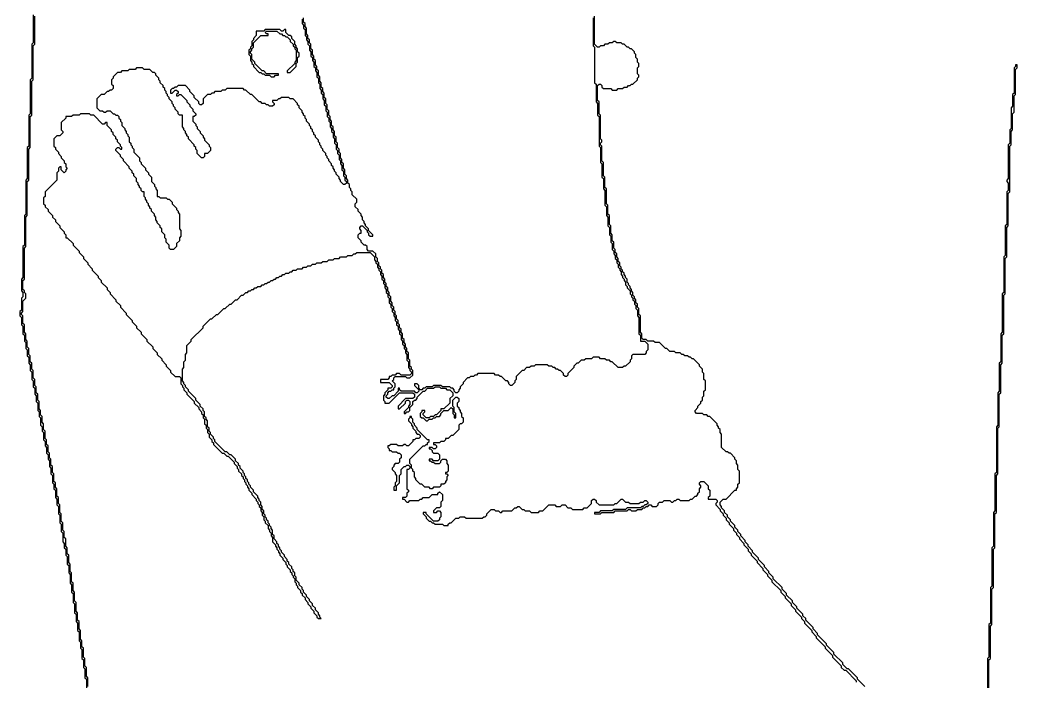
# Model space of a CAD drawing. Header units: metres. Extents: x 0 to 100, y 0 to 128.
# Drawn here: x 57.73 to 74.6, y 31.22 to 42.41 of the extents above; entities that cross this region are included whole.
import ezdxf

# ---------------------------------------------------------------- set-up
doc = ezdxf.new("R2010")
doc.units = ezdxf.units.M

msp = doc.modelspace()

# ---------------------------------------------------------------- linework, layer by layer
for points in [[(57.95, 42.5), (57.95, 42.025), (57.925, 42), (57.925, 41.425), (57.9, 41.4), (57.9, 40.825), (57.875, 40.8), (57.875, 40.275), (57.85, 40.25), (57.85, 39.725), (57.825, 39.7), (57.825, 39.125), (57.8, 39.1), (57.8, 38.6), (57.775, 38.575), (57.775, 38.05), (57.75, 38.025), (57.75, 37.825), (57.775, 37.8), (57.775, 37.725), (57.75, 37.7), (57.75, 37.5), (57.725, 37.475), (57.725, 37.4), (57.75, 37.375), (57.75, 37.25), (57.775, 37.225), (57.775, 37.1), (57.8, 37.075), (57.8, 36.975), (57.825, 36.95), (57.825, 36.85), (57.85, 36.825), (57.85, 36.725), (57.875, 36.7), (57.875, 36.6), (57.9, 36.575), (57.9, 36.475), (57.925, 36.45), (57.925, 36.325), (57.95, 36.3), (57.95, 36.2), (57.975, 36.175), (57.975, 36.075), (58, 36.05), (58, 35.95), (58.025, 35.925), (58.025, 35.8), (58.05, 35.775), (58.05, 35.7), (58.075, 35.675), (58.075, 35.55), (58.1, 35.525), (58.1, 35.45), (58.125, 35.425), (58.125, 35.3), (58.15, 35.275), (58.15, 35.2), (58.175, 35.175), (58.175, 35.075), (58.2, 35.05), (58.2, 34.975), (58.225, 34.95), (58.225, 34.85), (58.25, 34.825), (58.25, 34.725), (58.275, 34.7), (58.275, 34.575), (58.3, 34.55), (58.3, 34.475), (58.325, 34.45), (58.325, 34.325), (58.35, 34.3), (58.35, 34.2), (58.375, 34.175), (58.375, 34.05), (58.4, 34.025), (58.4, 33.9), (58.425, 33.875), (58.425, 33.75), (58.45, 33.725), (58.45, 33.575), (58.475, 33.55), (58.475, 33.475), (58.5, 33.45), (58.5, 33.35), (58.525, 33.325), (58.525, 33.2), (58.55, 33.175), (58.55, 33.05), (58.575, 33.025), (58.575, 32.875), (58.6, 32.85), (58.6, 32.725), (58.625, 32.7), (58.625, 32.55), (58.65, 32.525), (58.65, 32.375), (58.675, 32.35), (58.675, 32.225), (58.7, 32.2), (58.7, 32.075), (58.725, 32.05), (58.725, 31.9), (58.75, 31.875), (58.75, 31.775), (58.775, 31.75), (58.775, 31.6), (58.8, 31.575), (58.8, 31.45), (58.825, 31.425), (58.825, 31.275), (58.85, 31.25), (58.85, 31.1)], [(58.875, 31.125), (58.875, 31.275), (58.85, 31.3), (58.85, 31.45), (58.825, 31.475), (58.825, 31.6), (58.8, 31.625), (58.8, 31.775), (58.775, 31.8), (58.775, 31.9), (58.75, 31.925), (58.75, 32.075), (58.725, 32.1), (58.725, 32.225), (58.7, 32.25), (58.7, 32.375), (58.675, 32.4), (58.675, 32.55), (58.65, 32.575), (58.65, 32.725), (58.625, 32.75), (58.625, 32.875), (58.6, 32.9), (58.6, 33.05), (58.575, 33.075), (58.575, 33.2), (58.55, 33.225), (58.55, 33.35), (58.525, 33.375), (58.525, 33.475), (58.5, 33.5), (58.5, 33.625), (58.475, 33.65), (58.475, 33.75), (58.45, 33.775), (58.45, 33.9), (58.425, 33.925), (58.425, 34.05), (58.4, 34.075), (58.4, 34.2), (58.375, 34.225), (58.375, 34.325), (58.35, 34.35), (58.35, 34.475), (58.325, 34.5), (58.325, 34.575), (58.3, 34.6), (58.3, 34.725), (58.275, 34.75), (58.275, 34.85), (58.25, 34.875), (58.25, 34.975), (58.225, 35), (58.225, 35.075), (58.2, 35.1), (58.2, 35.2), (58.175, 35.225), (58.175, 35.3), (58.15, 35.325), (58.15, 35.45), (58.125, 35.475), (58.125, 35.575), (58.1, 35.6), (58.1, 35.7), (58.075, 35.725), (58.075, 35.8), (58.05, 35.825), (58.05, 35.95), (58.025, 35.975), (58.025, 36.075), (58, 36.1), (58, 36.2), (57.975, 36.225), (57.975, 36.325), (57.95, 36.35), (57.95, 36.475), (57.925, 36.5), (57.925, 36.6), (57.9, 36.625), (57.9, 36.725), (57.875, 36.75), (57.875, 36.85), (57.85, 36.875), (57.85, 36.975), (57.825, 37), (57.825, 37.1), (57.8, 37.125), (57.8, 37.25), (57.775, 37.275), (57.775, 37.4), (57.75, 37.425), (57.75, 37.45), (57.775, 37.475), (57.775, 37.65), (57.825, 37.7), (57.825, 37.775), (57.8, 37.8), (57.8, 37.825), (57.775, 37.85), (57.775, 38), (57.8, 38.025), (57.8, 38.55), (57.825, 38.575), (57.825, 39.075), (57.85, 39.1), (57.85, 39.675), (57.875, 39.7), (57.875, 40.225), (57.9, 40.25), (57.9, 40.775), (57.925, 40.8), (57.925, 41.375), (57.95, 41.4), (57.95, 41.975), (57.975, 42), (57.975, 42.475)], [(62.5, 42.425), (62.5, 42.35), (62.525, 42.325), (62.525, 42.275), (62.55, 42.25), (62.55, 42.15), (62.575, 42.125), (62.575, 42.075), (62.6, 42.05), (62.6, 42), (62.625, 41.975), (62.625, 41.9), (62.65, 41.875), (62.65, 41.8), (62.675, 41.775), (62.675, 41.725), (62.7, 41.7), (62.7, 41.625), (62.725, 41.6), (62.725, 41.55), (62.75, 41.525), (62.75, 41.45), (62.775, 41.425), (62.775, 41.35), (62.8, 41.325), (62.8, 41.25), (62.825, 41.225), (62.825, 41.175), (62.85, 41.15), (62.85, 41.075), (62.875, 41.05), (62.875, 40.975), (62.9, 40.95), (62.9, 40.875), (62.925, 40.85), (62.925, 40.775), (62.95, 40.75), (62.95, 40.7), (62.975, 40.675), (62.975, 40.6), (63, 40.575), (63, 40.525), (63.025, 40.5), (63.025, 40.425), (63.05, 40.4), (63.05, 40.325), (63.075, 40.3), (63.075, 40.225), (63.1, 40.2), (63.1, 40.15), (63.125, 40.125), (63.125, 40.05), (63.15, 40.025), (63.15, 39.975), (63.175, 39.95), (63.175, 39.875), (63.2, 39.85), (63.2, 39.775), (63.225, 39.75), (63.225, 39.7), (63.25, 39.675), (63.25, 39.65), (63.225, 39.625), (63.2, 39.625), (63.15, 39.675), (63.15, 39.7), (63.125, 39.725), (63.125, 39.75), (63.075, 39.8), (63.075, 39.825), (63.05, 39.85), (63.05, 39.875), (63.025, 39.9), (63.025, 39.925), (63, 39.95), (63, 39.975), (62.95, 40.025), (62.95, 40.05), (62.925, 40.075), (62.925, 40.1), (62.9, 40.125), (62.9, 40.15), (62.85, 40.2), (62.85, 40.225), (62.825, 40.25), (62.825, 40.275), (62.8, 40.3), (62.8, 40.325), (62.775, 40.35), (62.775, 40.375), (62.725, 40.425), (62.725, 40.45), (62.7, 40.475), (62.7, 40.5), (62.675, 40.525), (62.675, 40.55), (62.65, 40.575), (62.65, 40.6), (62.625, 40.625), (62.625, 40.65), (62.575, 40.7), (62.575, 40.725), (62.55, 40.75), (62.55, 40.775), (62.525, 40.8), (62.525, 40.825), (62.5, 40.85), (62.5, 40.875), (62.45, 40.925), (62.45, 40.95), (62.425, 40.975), (62.425, 41), (62.35, 41.075), (62.3, 41.075), (62.275, 41.1), (62.15, 41.1), (62.125, 41.075), (62.1, 41.075), (62.075, 41.05), (62, 41.05), (62, 41.025), (62.025, 41), (62.025, 40.975), (62, 40.95), (61.95, 40.95), (61.925, 40.975), (61.9, 40.975), (61.875, 41), (61.825, 41), (61.8, 41.025), (61.775, 41.025), (61.65, 41.15), (61.625, 41.15), (61.55, 41.225), (61.525, 41.225), (61.5, 41.25), (61.225, 41.25), (61.2, 41.225), (61.15, 41.225), (61.125, 41.2), (61.025, 41.2), (61, 41.175), (60.975, 41.175), (60.95, 41.15), (60.9, 41.15), (60.825, 41.075), (60.825, 41), (60.8, 40.975), (60.775, 40.975), (60.75, 41), (60.75, 41.025), (60.675, 41.1), (60.675, 41.125), (60.6, 41.2), (60.6, 41.225), (60.525, 41.3), (60.4, 41.3), (60.375, 41.275), (60.35, 41.275), (60.325, 41.25), (60.3, 41.25), (60.275, 41.225), (60.275, 41.175), (60.3, 41.175), (60.35, 41.225), (60.375, 41.225), (60.4, 41.2), (60.4, 41.175), (60.375, 41.15), (60.375, 41.125), (60.4, 41.125), (60.425, 41.15), (60.45, 41.15), (60.55, 41.05), (60.55, 41.025), (60.6, 40.975), (60.6, 40.95), (60.65, 40.9), (60.65, 40.875), (60.7, 40.825), (60.7, 40.8), (60.675, 40.775), (60.65, 40.775), (60.65, 40.7), (60.7, 40.65), (60.7, 40.625), (60.725, 40.6), (60.725, 40.575), (60.775, 40.525), (60.775, 40.5), (60.825, 40.45), (60.825, 40.425), (60.85, 40.4), (60.85, 40.375), (60.925, 40.3), (60.925, 40.275), (60.95, 40.25), (60.95, 40.2), (60.9, 40.15), (60.85, 40.15), (60.85, 40.1), (60.825, 40.075), (60.8, 40.075), (60.725, 40.15), (60.725, 40.2), (60.7, 40.225), (60.7, 40.25), (60.675, 40.275), (60.675, 40.3), (60.575, 40.4), (60.575, 40.425), (60.55, 40.45), (60.55, 40.475), (60.525, 40.5), (60.525, 40.525), (60.5, 40.55), (60.5, 40.575), (60.475, 40.6), (60.475, 40.8), (60.425, 40.8), (60.4, 40.825), (60.4, 40.85), (60.35, 40.9), (60.35, 40.925), (60.325, 40.95), (60.325, 40.975), (60.3, 41), (60.3, 41.025), (60.25, 41.075), (60.25, 41.1), (60.225, 41.125), (60.225, 41.15), (60.2, 41.175), (60.2, 41.2), (60.175, 41.225), (60.175, 41.25), (60.15, 41.275), (60.15, 41.3), (60.1, 41.35), (60.1, 41.375), (60.075, 41.4), (60.075, 41.425), (60.025, 41.475), (60.025, 41.5), (60, 41.525), (59.975, 41.525), (59.925, 41.575), (59.825, 41.575), (59.8, 41.6), (59.7, 41.6), (59.675, 41.575), (59.575, 41.575), (59.55, 41.55), (59.45, 41.55), (59.425, 41.525), (59.375, 41.525), (59.3, 41.45), (59.3, 41.425), (59.275, 41.4), (59.275, 41.325), (59.3, 41.3), (59.3, 41.25), (59.275, 41.225), (59.25, 41.225), (59.225, 41.2), (59.2, 41.2), (59.15, 41.15), (59.1, 41.15), (59.025, 41.075), (59.025, 40.925), (59.075, 40.875), (59.125, 40.875), (59.15, 40.85), (59.175, 40.85), (59.2, 40.875), (59.25, 40.875), (59.3, 40.825), (59.325, 40.825), (59.35, 40.8), (59.375, 40.8), (59.4, 40.775), (59.4, 40.75), (59.425, 40.725), (59.425, 40.7), (59.45, 40.675), (59.45, 40.625), (59.5, 40.575), (59.5, 40.55), (59.525, 40.525), (59.525, 40.5), (59.55, 40.475), (59.55, 40.45), (59.575, 40.425), (59.575, 40.35), (59.6, 40.325), (59.6, 40.3), (59.625, 40.275), (59.625, 40.25), (59.65, 40.225), (59.65, 40.175), (59.75, 40.075), (59.75, 40.025), (59.775, 40), (59.775, 39.975), (59.85, 39.9), (59.85, 39.875), (59.9, 39.825), (59.9, 39.8), (59.95, 39.75), (59.95, 39.675), (60, 39.625), (60, 39.6), (60.025, 39.575), (60.025, 39.55), (60.05, 39.525), (60.05, 39.425), (60.075, 39.425), (60.1, 39.4), (60.2, 39.4), (60.225, 39.375), (60.25, 39.375), (60.3, 39.325), (60.3, 39.3), (60.375, 39.225), (60.375, 39.2), (60.4, 39.175), (60.4, 39.15), (60.425, 39.125), (60.425, 38.875), (60.45, 38.85), (60.45, 38.75), (60.425, 38.725), (60.425, 38.675), (60.375, 38.625), (60.375, 38.575), (60.325, 38.525), (60.275, 38.525), (60.25, 38.55), (60.25, 38.6), (60.2, 38.65), (60.2, 38.7), (60.175, 38.725), (60.175, 38.775), (60.125, 38.825), (60.125, 38.875), (60.1, 38.9), (60.1, 38.925), (60.05, 38.975), (60.05, 39), (60.025, 39.025), (60.025, 39.075), (60, 39.1), (60, 39.125), (59.95, 39.175), (59.95, 39.2), (59.925, 39.225), (59.925, 39.25), (59.9, 39.275), (59.9, 39.3), (59.875, 39.325), (59.875, 39.35), (59.85, 39.375), (59.85, 39.4), (59.825, 39.425), (59.825, 39.5), (59.8, 39.5), (59.775, 39.525), (59.775, 39.55), (59.75, 39.575), (59.75, 39.6), (59.725, 39.625), (59.725, 39.65), (59.7, 39.675), (59.7, 39.725), (59.65, 39.775), (59.65, 39.8), (59.625, 39.825), (59.625, 39.85), (59.575, 39.9), (59.575, 39.925), (59.475, 40.025), (59.475, 40.05), (59.425, 40.1), (59.425, 40.125), (59.35, 40.2), (59.35, 40.225), (59.375, 40.25), (59.4, 40.25), (59.425, 40.225), (59.45, 40.225), (59.45, 40.25), (59.425, 40.275), (59.425, 40.3), (59.375, 40.35), (59.375, 40.375), (59.35, 40.4), (59.35, 40.425), (59.3, 40.475), (59.3, 40.5), (59.275, 40.525), (59.275, 40.55), (59.2, 40.625), (59.2, 40.675), (59.175, 40.675), (59.15, 40.65), (59.125, 40.65), (58.975, 40.8), (58.925, 40.8), (58.9, 40.825), (58.75, 40.825), (58.725, 40.8), (58.625, 40.8), (58.6, 40.775), (58.5, 40.775), (58.5, 40.75), (58.425, 40.675), (58.425, 40.55), (58.45, 40.525), (58.45, 40.5), (58.4, 40.45), (58.35, 40.45), (58.3, 40.4), (58.3, 40.275), (58.325, 40.25), (58.325, 40.225), (58.375, 40.175), (58.375, 40.15), (58.425, 40.1), (58.425, 40.075), (58.475, 40.025), (58.475, 40), (58.5, 39.975), (58.5, 39.925), (58.525, 39.9), (58.5, 39.875), (58.5, 39.85), (58.475, 39.825), (58.425, 39.875), (58.425, 39.925), (58.4, 39.925), (58.375, 39.9), (58.375, 39.85), (58.35, 39.825), (58.35, 39.7), (58.15, 39.5), (58.15, 39.425), (58.125, 39.4), (58.125, 39.3), (58.15, 39.275), (58.15, 39.25), (58.2, 39.2), (58.2, 39.175), (58.275, 39.1), (58.275, 39.075), (58.325, 39.025), (58.325, 39), (58.4, 38.925), (58.4, 38.9), (58.475, 38.825), (58.475, 38.8), (58.5, 38.775), (58.5, 38.725), (58.525, 38.725), (58.625, 38.625), (58.625, 38.6), (58.725, 38.5), (58.725, 38.475), (58.8, 38.4), (58.8, 38.375), (58.875, 38.3), (58.875, 38.275), (58.95, 38.2), (58.95, 38.175), (59.05, 38.075), (59.05, 38.05), (59.1, 38), (59.1, 37.975), (59.2, 37.875), (59.2, 37.85), (59.25, 37.8), (59.25, 37.775), (59.35, 37.675), (59.35, 37.65), (59.425, 37.575), (59.425, 37.55), (59.525, 37.45), (59.525, 37.425), (59.625, 37.325), (59.625, 37.3), (59.7, 37.225), (59.7, 37.2), (59.775, 37.125), (59.775, 37.1), (59.875, 37), (59.875, 36.975), (59.975, 36.875), (59.975, 36.85), (60.05, 36.775), (60.05, 36.75), (60.125, 36.675), (60.125, 36.65), (60.2, 36.575), (60.2, 36.55), (60.275, 36.475), (60.275, 36.45), (60.35, 36.375), (60.425, 36.375), (60.45, 36.35), (60.45, 36.25), (60.475, 36.225), (60.475, 36.2), (60.5, 36.175), (60.5, 36.15), (60.55, 36.1), (60.55, 36.075), (60.675, 35.95), (60.675, 35.925), (60.75, 35.85), (60.75, 35.825), (60.8, 35.775), (60.8, 35.75), (60.825, 35.725), (60.825, 35.675), (60.85, 35.65), (60.85, 35.575), (60.875, 35.55), (60.875, 35.5), (60.9, 35.475), (60.9, 35.425), (60.925, 35.4), (60.925, 35.35), (60.975, 35.3), (60.975, 35.275), (61, 35.25), (61, 35.225), (61.15, 35.075), (61.175, 35.075), (61.225, 35.025), (61.25, 35.025), (61.35, 34.925), (61.35, 34.9), (61.4, 34.85), (61.4, 34.825), (61.425, 34.8), (61.425, 34.775), (61.475, 34.725), (61.475, 34.7), (61.5, 34.675), (61.5, 34.65), (61.525, 34.625), (61.525, 34.6), (61.55, 34.575), (61.55, 34.55), (61.575, 34.525), (61.575, 34.5), (61.6, 34.475), (61.6, 34.45), (61.65, 34.4), (61.65, 34.375), (61.725, 34.3), (61.725, 34.275), (61.75, 34.25), (61.75, 34.225), (61.775, 34.2), (61.775, 34.175), (61.8, 34.15), (61.8, 34.1), (61.825, 34.075), (61.825, 34.025), (61.85, 34), (61.85, 33.95), (61.875, 33.925), (61.875, 33.9), (61.925, 33.85), (61.925, 33.8), (61.95, 33.775), (61.95, 33.75), (61.975, 33.725), (61.975, 33.675), (62, 33.65), (62, 33.575), (62.05, 33.525), (62.05, 33.5), (62.075, 33.475), (62.075, 33.45), (62.1, 33.425), (62.1, 33.4), (62.125, 33.375), (62.125, 33.35), (62.175, 33.3), (62.175, 33.275), (62.225, 33.225), (62.225, 33.2), (62.25, 33.175), (62.25, 33.15), (62.3, 33.1), (62.3, 33.075), (62.325, 33.05), (62.325, 33.025), (62.35, 33), (62.35, 32.975), (62.375, 32.95), (62.375, 32.9), (62.4, 32.875), (62.4, 32.85), (62.425, 32.825), (62.425, 32.8), (62.475, 32.75), (62.475, 32.725), (62.5, 32.7), (62.5, 32.675), (62.55, 32.625), (62.55, 32.6), (62.6, 32.55), (62.6, 32.525), (62.65, 32.475), (62.65, 32.45), (62.7, 32.4), (62.7, 32.375), (62.75, 32.325), (62.75, 32.3), (62.775, 32.275), (62.825, 32.275), (62.8, 32.3), (62.8, 32.325), (62.775, 32.35), (62.775, 32.375), (62.725, 32.425), (62.725, 32.45), (62.675, 32.5), (62.675, 32.525), (62.625, 32.575), (62.625, 32.6), (62.575, 32.65), (62.575, 32.675), (62.525, 32.725), (62.525, 32.75), (62.5, 32.775), (62.5, 32.8), (62.45, 32.85), (62.45, 32.875), (62.4, 32.925), (62.4, 32.975), (62.375, 33), (62.375, 33.05), (62.35, 33.075), (62.35, 33.1), (62.325, 33.125), (62.325, 33.15), (62.275, 33.2), (62.275, 33.225), (62.25, 33.25), (62.25, 33.275), (62.2, 33.325), (62.2, 33.35), (62.15, 33.4), (62.15, 33.425), (62.125, 33.45), (62.125, 33.475), (62.1, 33.5), (62.1, 33.525), (62.075, 33.55), (62.075, 33.575), (62.025, 33.625), (62.025, 33.675), (62, 33.7), (62, 33.775), (61.975, 33.8), (61.975, 33.825), (61.95, 33.85), (61.95, 33.875), (61.925, 33.9), (61.925, 33.925), (61.9, 33.95), (61.9, 33.975), (61.875, 34), (61.875, 34.025), (61.85, 34.05), (61.85, 34.1), (61.825, 34.125), (61.825, 34.175), (61.8, 34.2), (61.8, 34.25), (61.775, 34.275), (61.775, 34.3), (61.75, 34.325), (61.75, 34.35), (61.675, 34.425), (61.675, 34.45), (61.625, 34.5), (61.625, 34.525), (61.6, 34.55), (61.6, 34.575), (61.575, 34.6), (61.575, 34.625), (61.55, 34.65), (61.55, 34.675), (61.525, 34.7), (61.525, 34.725), (61.5, 34.75), (61.5, 34.775), (61.45, 34.825), (61.45, 34.85), (61.425, 34.875), (61.425, 34.9), (61.375, 34.95), (61.375, 34.975), (61.3, 35.05), (61.275, 35.05), (61.225, 35.1), (61.2, 35.1), (61.025, 35.275), (61.025, 35.3), (61, 35.325), (61, 35.35), (60.95, 35.4), (60.95, 35.425), (60.925, 35.45), (60.925, 35.5), (60.9, 35.525), (60.9, 35.625), (60.875, 35.65), (60.875, 35.675), (60.85, 35.7), (60.85, 35.775), (60.825, 35.8), (60.825, 35.825), (60.775, 35.875), (60.775, 35.9), (60.7, 35.975), (60.7, 36), (60.575, 36.125), (60.575, 36.15), (60.525, 36.2), (60.525, 36.225), (60.5, 36.25), (60.5, 36.275), (60.475, 36.3), (60.475, 36.5), (60.5, 36.525), (60.5, 36.625), (60.525, 36.65), (60.525, 36.75), (60.55, 36.775), (60.55, 36.9), (60.625, 36.975), (60.625, 37), (60.825, 37.2), (60.825, 37.225), (60.95, 37.35), (60.975, 37.35), (61.05, 37.425), (61.075, 37.425), (61.175, 37.525), (61.2, 37.525), (61.275, 37.6), (61.3, 37.6), (61.375, 37.675), (61.4, 37.675), (61.475, 37.75), (61.5, 37.75), (61.55, 37.8), (61.575, 37.8), (61.6, 37.825), (61.625, 37.825), (61.65, 37.85), (61.675, 37.85), (61.7, 37.875), (61.725, 37.875), (61.75, 37.9), (61.8, 37.9), (61.825, 37.925), (61.85, 37.925), (61.875, 37.95), (61.9, 37.95), (61.925, 37.975), (61.95, 37.975), (61.975, 38), (62, 38), (62.025, 38.025), (62.05, 38.025), (62.075, 38.05), (62.1, 38.05), (62.125, 38.075), (62.15, 38.075), (62.175, 38.1), (62.2, 38.1), (62.225, 38.125), (62.275, 38.125), (62.3, 38.15), (62.325, 38.15), (62.35, 38.175), (62.4, 38.175), (62.425, 38.2), (62.5, 38.2), (62.525, 38.225), (62.575, 38.225), (62.6, 38.25), (62.65, 38.25), (62.675, 38.275), (62.725, 38.275), (62.75, 38.3), (62.825, 38.3), (62.85, 38.325), (62.925, 38.325), (62.95, 38.35), (63.025, 38.35), (63.05, 38.375), (63.125, 38.375), (63.15, 38.4), (63.25, 38.4), (63.275, 38.425), (63.35, 38.425), (63.375, 38.45), (63.4, 38.45), (63.425, 38.475), (63.65, 38.475), (63.725, 38.4), (63.725, 38.35), (63.75, 38.325), (63.75, 38.3), (63.775, 38.275), (63.775, 38.225), (63.8, 38.2), (63.8, 38.175), (63.825, 38.15), (63.825, 38.1), (63.85, 38.075), (63.85, 38.025), (63.875, 38), (63.875, 37.95), (63.9, 37.925), (63.9, 37.875), (63.925, 37.85), (63.925, 37.8), (63.95, 37.775), (63.95, 37.725), (63.975, 37.7), (63.975, 37.625), (64, 37.6), (64, 37.55), (64.025, 37.525), (64.025, 37.475), (64.05, 37.45), (64.05, 37.4), (64.075, 37.375), (64.075, 37.325), (64.1, 37.3), (64.1, 37.25), (64.125, 37.225), (64.125, 37.175), (64.15, 37.15), (64.15, 37.1), (64.175, 37.075), (64.175, 37), (64.2, 36.975), (64.2, 36.925), (64.225, 36.9), (64.225, 36.85), (64.25, 36.825), (64.25, 36.775), (64.275, 36.75), (64.275, 36.65), (64.3, 36.625), (64.3, 36.525), (64.325, 36.5), (64.325, 36.475), (64.35, 36.45), (64.35, 36.425), (64.325, 36.4), (64.175, 36.4), (64.15, 36.425), (64.1, 36.425), (64.075, 36.4), (64.025, 36.4), (64, 36.375), (63.975, 36.375), (63.975, 36.35), (63.95, 36.325), (63.825, 36.325), (63.825, 36.275), (63.975, 36.275), (64.025, 36.225), (64.025, 36.2), (64, 36.175), (63.95, 36.175), (63.95, 36.15), (63.9, 36.1), (63.9, 36.075), (63.875, 36.05), (63.875, 35.975), (63.9, 35.95), (63.9, 35.925), (63.975, 35.925), (64.15, 36.1), (64.375, 36.1), (64.4, 36.075), (64.4, 36.025), (64.375, 36), (64.25, 36), (64.125, 35.875), (64.125, 35.825), (64.15, 35.825), (64.25, 35.925), (64.25, 35.95), (64.275, 35.975), (64.3, 35.975), (64.325, 35.95), (64.325, 35.9), (64.3, 35.875), (64.3, 35.85), (64.225, 35.775), (64.225, 35.75), (64.25, 35.75), (64.275, 35.775), (64.3, 35.775), (64.325, 35.8), (64.325, 35.85), (64.375, 35.9), (64.375, 35.95), (64.4, 35.975), (64.425, 35.975), (64.45, 36), (64.45, 36.025), (64.55, 36.125), (64.575, 36.125), (64.625, 36.175), (64.725, 36.175), (64.75, 36.2), (64.825, 36.2), (64.85, 36.175), (64.925, 36.175), (64.95, 36.15), (65, 36.15), (65.05, 36.1), (65.05, 36.05), (65, 36), (65, 35.925), (64.9, 35.825), (64.85, 35.825), (64.85, 35.8), (64.775, 35.725), (64.75, 35.725), (64.725, 35.7), (64.675, 35.7), (64.65, 35.675), (64.6, 35.675), (64.55, 35.725), (64.55, 35.75), (64.575, 35.775), (64.575, 35.8), (64.525, 35.8), (64.525, 35.775), (64.5, 35.75), (64.5, 35.7), (64.525, 35.675), (64.55, 35.675), (64.6, 35.625), (64.625, 35.625), (64.65, 35.65), (64.7, 35.65), (64.725, 35.675), (64.75, 35.675), (64.775, 35.7), (64.825, 35.7), (64.85, 35.725), (64.85, 35.75), (64.9, 35.8), (64.975, 35.8), (65.025, 35.85), (65.05, 35.825), (65.05, 35.75), (65.075, 35.725), (65.075, 35.675), (65.1, 35.675), (65.1, 35.75), (65.075, 35.775), (65.075, 35.85), (65.05, 35.875), (65.05, 35.975), (65.1, 36.025), (65.125, 36.025), (65.15, 36), (65.15, 35.95), (65.125, 35.925), (65.125, 35.875), (65.15, 35.85), (65.15, 35.825), (65.175, 35.8), (65.175, 35.775), (65.2, 35.75), (65.2, 35.7), (65.225, 35.675), (65.225, 35.6), (65.2, 35.575), (65.175, 35.575), (65.15, 35.55), (65.15, 35.475), (65.05, 35.375), (65.025, 35.375), (64.975, 35.325), (64.925, 35.325), (64.925, 35.3), (64.9, 35.275), (64.85, 35.275), (64.825, 35.25), (64.725, 35.25), (64.725, 35.225), (64.75, 35.225), (64.775, 35.2), (64.775, 35.175), (64.75, 35.15), (64.725, 35.15), (64.7, 35.175), (64.65, 35.175), (64.65, 35.15), (64.675, 35.15), (64.7, 35.125), (64.7, 35.1), (64.725, 35.075), (64.8, 35.075), (64.825, 35.05), (64.825, 34.975), (64.8, 34.95), (64.725, 34.95), (64.7, 34.975), (64.65, 34.975), (64.65, 34.95), (64.675, 34.95), (64.7, 34.925), (64.725, 34.925), (64.75, 34.9), (64.825, 34.9), (64.85, 34.925), (64.85, 34.95), (64.875, 34.975), (64.925, 34.975), (64.95, 34.95), (64.95, 34.9), (64.975, 34.875), (64.975, 34.775), (64.95, 34.75), (64.925, 34.75), (64.925, 34.725), (64.95, 34.725), (64.975, 34.7), (64.95, 34.675), (64.95, 34.625), (64.925, 34.6), (64.925, 34.575), (64.9, 34.55), (64.85, 34.55), (64.85, 34.525), (64.825, 34.5), (64.725, 34.5), (64.7, 34.475), (64.675, 34.475), (64.65, 34.5), (64.575, 34.5), (64.525, 34.55), (64.5, 34.55), (64.425, 34.625), (64.425, 34.65), (64.4, 34.675), (64.4, 34.75), (64.375, 34.775), (64.375, 34.8), (64.35, 34.825), (64.35, 34.875), (64.325, 34.9), (64.325, 34.975), (64.55, 35.2), (64.575, 35.2), (64.6, 35.225), (64.625, 35.225), (64.625, 35.25), (64.65, 35.275), (64.65, 35.3), (64.625, 35.3), (64.45, 35.475), (64.45, 35.5), (64.4, 35.55), (64.4, 35.575), (64.375, 35.6), (64.375, 35.65), (64.35, 35.675), (64.35, 35.7), (64.325, 35.7), (64.325, 35.675), (64.3, 35.65), (64.3, 35.625), (64.35, 35.575), (64.35, 35.55), (64.375, 35.525), (64.375, 35.5), (64.425, 35.45), (64.425, 35.425), (64.45, 35.4), (64.475, 35.4), (64.5, 35.375), (64.5, 35.35), (64.475, 35.325), (64.425, 35.325), (64.4, 35.3), (64.375, 35.3), (64.375, 35.275), (64.3, 35.2), (64.275, 35.2), (64.25, 35.225), (64.225, 35.225), (64.2, 35.2), (64.125, 35.2), (64.1, 35.225), (64, 35.225), (63.975, 35.2), (63.95, 35.2), (63.95, 35.175), (63.975, 35.15), (63.975, 35.125), (64, 35.125), (64.025, 35.1), (64.1, 35.1), (64.125, 35.075), (64.15, 35.075), (64.175, 35.05), (64.175, 35), (64.15, 34.975), (64.15, 34.925), (64.125, 34.9), (64.075, 34.9), (64.05, 34.875), (64.05, 34.85), (64.025, 34.825), (64.025, 34.8), (64.075, 34.75), (64.075, 34.725), (64.1, 34.7), (64.1, 34.6), (64.075, 34.575), (64.075, 34.525), (64.05, 34.5), (64.05, 34.45), (64.1, 34.45), (64.1, 34.525), (64.15, 34.575), (64.15, 34.7), (64.175, 34.725), (64.175, 34.8), (64.225, 34.85), (64.25, 34.85), (64.275, 34.875), (64.3, 34.875), (64.325, 34.85), (64.325, 34.825), (64.3, 34.8), (64.275, 34.8), (64.275, 34.475), (64.3, 34.45), (64.3, 34.425), (64.275, 34.4), (64.275, 34.35), (64.25, 34.325), (64.2, 34.325), (64.2, 34.3), (64.225, 34.3), (64.275, 34.25), (64.3, 34.25), (64.325, 34.275), (64.475, 34.275), (64.5, 34.3), (64.525, 34.3), (64.55, 34.325), (64.65, 34.325), (64.7, 34.375), (64.8, 34.375), (64.8, 34.4), (64.825, 34.425), (64.875, 34.375), (64.875, 34.275), (64.85, 34.25), (64.85, 34.175), (64.825, 34.15), (64.775, 34.15), (64.725, 34.1), (64.725, 34.075), (64.775, 34.075), (64.8, 34.1), (64.825, 34.1), (64.85, 34.075), (64.85, 34), (64.825, 33.975), (64.825, 33.95), (64.8, 33.925), (64.725, 33.925), (64.6, 34.05), (64.6, 34.075), (64.55, 34.075), (64.55, 34.05), (64.6, 34), (64.6, 33.975), (64.65, 33.925), (64.675, 33.925), (64.7, 33.9), (64.725, 33.9), (64.75, 33.875), (64.875, 33.875), (64.9, 33.85), (64.975, 33.85), (64.975, 33.875), (65, 33.9), (65.025, 33.9), (65.1, 33.975), (65.15, 33.975), (65.175, 34), (65.25, 34), (65.275, 33.975), (65.55, 33.975), (65.575, 34), (65.6, 34), (65.625, 34.025), (65.625, 34.05), (65.7, 34.125), (65.75, 34.125), (65.775, 34.1), (65.825, 34.1), (65.85, 34.075), (65.875, 34.075), (65.9, 34.1), (66.05, 34.1), (66.1, 34.15), (66.125, 34.15), (66.15, 34.175), (66.175, 34.175), (66.225, 34.125), (66.25, 34.125), (66.275, 34.1), (66.35, 34.1), (66.375, 34.075), (66.5, 34.075), (66.525, 34.1), (66.575, 34.1), (66.675, 34.2), (66.775, 34.2), (66.8, 34.175), (66.875, 34.175), (66.9, 34.2), (66.95, 34.2), (67, 34.15), (67.05, 34.15), (67.075, 34.125), (67.25, 34.125), (67.275, 34.15), (67.325, 34.15), (67.4, 34.225), (67.4, 34.275), (67.425, 34.3), (67.45, 34.3), (67.475, 34.275), (67.475, 34.25), (67.525, 34.2), (67.775, 34.2), (67.8, 34.225), (67.825, 34.225), (67.9, 34.3), (67.925, 34.3), (67.975, 34.25), (68.025, 34.25), (68.05, 34.225), (68.2, 34.225), (68.225, 34.25), (68.275, 34.25), (68.3, 34.275), (68.325, 34.275), (68.35, 34.25), (68.35, 34.225), (68.325, 34.2), (68.3, 34.2), (68.275, 34.175), (68.25, 34.175), (68.225, 34.15), (68, 34.15), (67.975, 34.125), (67.775, 34.125), (67.75, 34.1), (67.55, 34.1), (67.525, 34.075), (67.45, 34.075), (67.45, 34.05), (67.55, 34.05), (67.575, 34.075), (67.775, 34.075), (67.8, 34.1), (68, 34.1), (68.025, 34.125), (68.05, 34.125), (68.075, 34.1), (68.15, 34.1), (68.175, 34.125), (68.25, 34.125), (68.275, 34.15), (68.3, 34.15), (68.325, 34.175), (68.35, 34.175), (68.375, 34.2), (68.4, 34.2), (68.425, 34.175), (68.5, 34.175), (68.525, 34.2), (68.525, 34.225), (68.55, 34.25), (68.6, 34.25), (68.625, 34.275), (68.725, 34.275), (68.75, 34.25), (68.775, 34.25), (68.8, 34.275), (68.825, 34.275), (68.85, 34.3), (68.875, 34.3), (68.9, 34.275), (69.05, 34.275), (69.075, 34.3), (69.1, 34.3), (69.15, 34.35), (69.175, 34.35), (69.2, 34.375), (69.2, 34.4), (69.225, 34.425), (69.225, 34.475), (69.25, 34.5), (69.25, 34.525), (69.225, 34.55), (69.225, 34.575), (69.25, 34.6), (69.3, 34.6), (69.375, 34.525), (69.375, 34.475), (69.4, 34.45), (69.4, 34.35), (69.375, 34.325), (69.375, 34.3), (69.5, 34.3), (69.525, 34.275), (69.525, 34.25), (69.5, 34.225), (69.5, 34.2), (69.575, 34.125), (69.575, 34.1), (69.625, 34.05), (69.625, 34.025), (69.675, 33.975), (69.675, 33.95), (69.725, 33.9), (69.725, 33.875), (69.8, 33.8), (69.8, 33.775), (69.85, 33.725), (69.85, 33.7), (69.9, 33.65), (69.9, 33.625), (69.975, 33.55), (69.975, 33.525), (70.05, 33.45), (70.05, 33.425), (70.1, 33.375), (70.1, 33.35), (70.2, 33.25), (70.2, 33.225), (70.3, 33.125), (70.3, 33.1), (70.375, 33.025), (70.375, 33), (70.45, 32.925), (70.45, 32.9), (70.6, 32.75), (70.6, 32.725), (70.675, 32.65), (70.675, 32.625), (70.775, 32.525), (70.775, 32.5), (70.85, 32.425), (70.85, 32.4), (70.95, 32.3), (70.95, 32.275), (71, 32.225), (71, 32.2), (71.125, 32.075), (71.125, 32.05), (71.2, 31.975), (71.2, 31.95), (71.35, 31.8), (71.35, 31.775), (71.475, 31.65), (71.475, 31.625), (71.625, 31.475), (71.625, 31.45), (71.675, 31.4), (71.7, 31.4), (71.875, 31.225), (71.875, 31.2)], [(67.425, 42.45), (67.425, 41.975), (67.45, 41.95), (67.45, 41.35), (67.475, 41.325), (67.475, 41.025), (67.5, 41), (67.5, 40.8), (67.525, 40.775), (67.525, 40.275), (67.55, 40.25), (67.55, 40), (67.575, 39.975), (67.575, 39.75), (67.6, 39.725), (67.6, 39.55), (67.625, 39.525), (67.625, 39.275), (67.65, 39.25), (67.65, 39.1), (67.675, 39.075), (67.675, 38.925), (67.7, 38.9), (67.7, 38.775), (67.725, 38.75), (67.725, 38.65), (67.75, 38.625), (67.75, 38.525), (67.775, 38.5), (67.775, 38.45), (67.8, 38.425), (67.8, 38.375), (67.825, 38.35), (67.825, 38.3), (67.85, 38.275), (67.85, 38.225), (67.875, 38.2), (67.875, 38.175), (67.9, 38.15), (67.9, 38.1), (67.925, 38.075), (67.925, 38.05), (67.95, 38.025), (67.95, 38), (67.975, 37.975), (67.975, 37.925), (68, 37.9), (68, 37.875), (68.05, 37.825), (68.05, 37.775), (68.075, 37.75), (68.075, 37.725), (68.1, 37.7), (68.1, 37.675), (68.125, 37.65), (68.125, 37.6), (68.15, 37.575), (68.15, 37.525), (68.175, 37.5), (68.175, 37.4), (68.2, 37.375), (68.2, 37.1), (68.225, 37.075), (68.225, 36.975), (68.3, 36.975), (68.35, 36.925), (68.35, 36.825), (68.325, 36.8), (68.325, 36.775), (68.3, 36.75), (68.1, 36.75), (68.075, 36.725), (68.075, 36.675), (68.05, 36.65), (68.05, 36.625), (67.975, 36.55), (67.95, 36.55), (67.925, 36.525), (67.85, 36.525), (67.75, 36.625), (67.725, 36.625), (67.7, 36.65), (67.65, 36.65), (67.625, 36.675), (67.55, 36.675), (67.525, 36.7), (67.425, 36.7), (67.4, 36.675), (67.3, 36.675), (67.275, 36.65), (67.225, 36.65), (67.175, 36.6), (67.15, 36.6), (67.1, 36.55), (67.1, 36.525), (67, 36.425), (67, 36.4), (66.975, 36.375), (66.95, 36.375), (66.925, 36.4), (66.925, 36.425), (66.875, 36.475), (66.85, 36.475), (66.825, 36.5), (66.8, 36.5), (66.775, 36.525), (66.75, 36.525), (66.725, 36.55), (66.675, 36.55), (66.65, 36.575), (66.45, 36.575), (66.425, 36.55), (66.375, 36.55), (66.35, 36.525), (66.3, 36.525), (66.25, 36.475), (66.225, 36.475), (66.125, 36.375), (66.125, 36.325), (66.1, 36.3), (66.1, 36.275), (66.05, 36.225), (66.025, 36.225), (66, 36.25), (66, 36.275), (65.975, 36.3), (65.95, 36.3), (65.875, 36.375), (65.85, 36.375), (65.825, 36.4), (65.775, 36.4), (65.75, 36.425), (65.475, 36.425), (65.45, 36.4), (65.425, 36.4), (65.4, 36.375), (65.35, 36.375), (65.325, 36.35), (65.3, 36.35), (65.225, 36.275), (65.225, 36.25), (65.175, 36.2), (65.175, 36.175), (65.15, 36.15), (65.15, 36.125), (65.125, 36.1), (65.1, 36.1), (65.075, 36.125), (65.075, 36.15), (65.05, 36.175), (65.025, 36.175), (65, 36.2), (64.875, 36.2), (64.85, 36.225), (64.725, 36.225), (64.7, 36.2), (64.6, 36.2), (64.575, 36.175), (64.55, 36.175), (64.525, 36.15), (64.5, 36.15), (64.475, 36.175), (64.475, 36.225), (64.45, 36.25), (64.4, 36.25), (64.4, 36.225), (64.475, 36.15), (64.475, 36.125), (64.45, 36.1), (64.425, 36.1), (64.4, 36.125), (64.175, 36.125), (64.15, 36.15), (64.15, 36.175), (64.125, 36.175), (64.125, 36.125), (64.05, 36.05), (64.025, 36.05), (63.975, 36), (63.95, 36), (63.925, 36.025), (63.925, 36.05), (63.95, 36.075), (63.95, 36.1), (63.975, 36.125), (64, 36.125), (64.025, 36.15), (64.05, 36.15), (64.05, 36.175), (64.075, 36.2), (64.075, 36.25), (64.025, 36.3), (64.05, 36.325), (64.05, 36.35), (64.075, 36.375), (64.25, 36.375), (64.275, 36.35), (64.325, 36.35), (64.375, 36.4), (64.375, 36.475), (64.35, 36.5), (64.35, 36.525), (64.325, 36.55), (64.325, 36.65), (64.3, 36.675), (64.3, 36.775), (64.275, 36.8), (64.275, 36.85), (64.25, 36.875), (64.25, 36.925), (64.225, 36.95), (64.225, 37), (64.2, 37.025), (64.2, 37.1), (64.175, 37.125), (64.175, 37.175), (64.15, 37.2), (64.15, 37.25), (64.125, 37.275), (64.125, 37.325), (64.1, 37.35), (64.1, 37.4), (64.075, 37.425), (64.075, 37.475), (64.05, 37.5), (64.05, 37.55), (64.025, 37.575), (64.025, 37.625), (64, 37.65), (64, 37.725), (63.975, 37.75), (63.975, 37.8), (63.95, 37.825), (63.95, 37.875), (63.925, 37.9), (63.925, 37.95), (63.9, 37.975), (63.9, 38.025), (63.875, 38.05), (63.875, 38.1), (63.85, 38.125), (63.85, 38.175), (63.825, 38.2), (63.825, 38.225), (63.8, 38.25), (63.8, 38.3), (63.775, 38.325), (63.775, 38.375), (63.75, 38.4), (63.75, 38.45), (63.7, 38.5), (63.625, 38.5), (63.6, 38.525), (63.6, 38.575), (63.575, 38.6), (63.55, 38.6), (63.5, 38.65), (63.5, 38.675), (63.45, 38.725), (63.45, 38.775), (63.475, 38.8), (63.5, 38.8), (63.5, 38.85), (63.475, 38.875), (63.475, 38.9), (63.5, 38.925), (63.525, 38.925), (63.6, 38.85), (63.6, 38.825), (63.625, 38.8), (63.625, 38.775), (63.65, 38.75), (63.7, 38.75), (63.7, 38.775), (63.625, 38.85), (63.625, 38.875), (63.575, 38.925), (63.575, 38.95), (63.55, 38.975), (63.55, 39), (63.525, 39.025), (63.525, 39.075), (63.5, 39.1), (63.5, 39.125), (63.45, 39.175), (63.45, 39.2), (63.4, 39.25), (63.4, 39.3), (63.425, 39.325), (63.425, 39.375), (63.35, 39.45), (63.35, 39.5), (63.325, 39.525), (63.325, 39.55), (63.3, 39.575), (63.3, 39.625), (63.275, 39.65), (63.275, 39.7), (63.25, 39.725), (63.25, 39.775), (63.225, 39.8), (63.225, 39.875), (63.2, 39.9), (63.2, 39.975), (63.175, 40), (63.175, 40.05), (63.15, 40.075), (63.15, 40.15), (63.125, 40.175), (63.125, 40.225), (63.1, 40.25), (63.1, 40.325), (63.075, 40.35), (63.075, 40.425), (63.05, 40.45), (63.05, 40.525), (63.025, 40.55), (63.025, 40.6), (63, 40.625), (63, 40.7), (62.975, 40.725), (62.975, 40.775), (62.95, 40.8), (62.95, 40.875), (62.925, 40.9), (62.925, 40.975), (62.9, 41), (62.9, 41.075), (62.875, 41.1), (62.875, 41.175), (62.85, 41.2), (62.85, 41.25), (62.825, 41.275), (62.825, 41.35), (62.8, 41.375), (62.8, 41.45), (62.775, 41.475), (62.775, 41.55), (62.75, 41.575), (62.75, 41.625), (62.725, 41.65), (62.725, 41.725), (62.7, 41.75), (62.7, 41.8), (62.675, 41.825), (62.675, 41.9), (62.65, 41.925), (62.65, 42), (62.625, 42.025), (62.625, 42.075), (62.6, 42.1), (62.6, 42.15), (62.575, 42.175), (62.575, 42.275), (62.55, 42.3), (62.55, 42.35), (62.525, 42.375), (62.525, 42.45)], [(72.025, 31.125), (71.9, 31.25), (71.9, 31.275), (71.75, 31.425), (71.725, 31.425), (71.65, 31.5), (71.65, 31.525), (71.5, 31.675), (71.5, 31.7), (71.375, 31.825), (71.375, 31.85), (71.225, 32), (71.225, 32.025), (71.15, 32.1), (71.15, 32.125), (71.025, 32.25), (71.025, 32.275), (70.975, 32.325), (70.975, 32.35), (70.875, 32.45), (70.875, 32.475), (70.8, 32.55), (70.8, 32.575), (70.7, 32.675), (70.7, 32.7), (70.625, 32.775), (70.625, 32.8), (70.475, 32.95), (70.475, 32.975), (70.4, 33.05), (70.4, 33.075), (70.325, 33.15), (70.325, 33.175), (70.225, 33.275), (70.225, 33.3), (70.125, 33.4), (70.125, 33.425), (70.05, 33.5), (70.05, 33.525), (70, 33.575), (70, 33.6), (69.925, 33.675), (69.925, 33.7), (69.875, 33.75), (69.875, 33.775), (69.825, 33.825), (69.825, 33.85), (69.75, 33.925), (69.75, 33.95), (69.7, 34), (69.7, 34.025), (69.65, 34.075), (69.65, 34.1), (69.6, 34.15), (69.6, 34.175), (69.575, 34.2), (69.575, 34.25), (69.625, 34.3), (69.675, 34.3), (69.825, 34.45), (69.85, 34.45), (69.85, 34.475), (69.875, 34.5), (69.875, 34.55), (69.9, 34.575), (69.9, 34.775), (69.875, 34.8), (69.875, 34.875), (69.85, 34.9), (69.85, 34.95), (69.825, 34.975), (69.825, 35), (69.75, 35.075), (69.725, 35.075), (69.7, 35.1), (69.675, 35.1), (69.6, 35.175), (69.6, 35.4), (69.575, 35.425), (69.575, 35.475), (69.55, 35.5), (69.55, 35.525), (69.525, 35.55), (69.525, 35.575), (69.4, 35.7), (69.375, 35.7), (69.35, 35.725), (69.3, 35.725), (69.275, 35.75), (69.175, 35.75), (69.15, 35.775), (69.15, 35.8), (69.2, 35.85), (69.2, 35.875), (69.25, 35.925), (69.25, 35.95), (69.275, 35.975), (69.275, 36.025), (69.3, 36.05), (69.3, 36.125), (69.325, 36.15), (69.325, 36.3), (69.3, 36.325), (69.3, 36.425), (69.275, 36.45), (69.275, 36.5), (69.225, 36.55), (69.225, 36.575), (69.125, 36.675), (69.1, 36.675), (69.075, 36.7), (69.05, 36.7), (69.025, 36.725), (68.975, 36.725), (68.95, 36.75), (68.925, 36.75), (68.9, 36.775), (68.825, 36.775), (68.8, 36.8), (68.725, 36.8), (68.675, 36.85), (68.65, 36.85), (68.55, 36.95), (68.475, 36.95), (68.45, 36.975), (68.35, 36.975), (68.325, 37), (68.275, 37), (68.25, 37.025), (68.25, 37.1), (68.225, 37.125), (68.225, 37.4), (68.2, 37.425), (68.2, 37.525), (68.175, 37.55), (68.175, 37.6), (68.15, 37.625), (68.15, 37.675), (68.125, 37.7), (68.125, 37.725), (68.1, 37.75), (68.1, 37.8), (68.075, 37.825), (68.075, 37.85), (68.05, 37.875), (68.05, 37.9), (68.025, 37.925), (68.025, 37.95), (68, 37.975), (68, 38.025), (67.975, 38.05), (67.975, 38.075), (67.95, 38.1), (67.95, 38.125), (67.925, 38.15), (67.925, 38.175), (67.9, 38.2), (67.9, 38.225), (67.875, 38.25), (67.875, 38.3), (67.85, 38.325), (67.85, 38.375), (67.825, 38.4), (67.825, 38.45), (67.8, 38.475), (67.8, 38.525), (67.775, 38.55), (67.775, 38.65), (67.75, 38.675), (67.75, 38.775), (67.725, 38.8), (67.725, 38.925), (67.7, 38.95), (67.7, 39.1), (67.675, 39.125), (67.675, 39.275), (67.65, 39.3), (67.65, 39.55), (67.625, 39.575), (67.625, 39.75), (67.6, 39.775), (67.6, 40), (67.575, 40.025), (67.575, 40.275), (67.55, 40.3), (67.55, 40.325), (67.575, 40.35), (67.575, 40.375), (67.55, 40.4), (67.55, 40.8), (67.525, 40.825), (67.525, 41.025), (67.5, 41.05), (67.5, 41.3), (67.525, 41.325), (67.55, 41.325), (67.575, 41.3), (67.575, 41.275), (67.6, 41.25), (67.725, 41.25), (67.75, 41.225), (67.825, 41.225), (67.85, 41.25), (67.925, 41.25), (67.95, 41.275), (68, 41.275), (68.025, 41.3), (68.05, 41.3), (68.075, 41.325), (68.1, 41.325), (68.175, 41.4), (68.175, 41.425), (68.2, 41.45), (68.2, 41.475), (68.175, 41.5), (68.175, 41.6), (68.2, 41.625), (68.2, 41.675), (68.175, 41.7), (68.175, 41.75), (68.15, 41.775), (68.15, 41.825), (68.125, 41.85), (68.125, 41.875), (68.075, 41.925), (68.05, 41.925), (68.025, 41.95), (68, 41.95), (67.95, 42), (67.925, 42), (67.9, 42.025), (67.825, 42.025), (67.8, 42.05), (67.775, 42.05), (67.75, 42.025), (67.7, 42.025), (67.675, 42), (67.625, 42), (67.6, 41.975), (67.55, 41.975), (67.525, 41.95), (67.5, 41.95), (67.45, 42), (67.45, 42.475)], [(74.125, 30.95), (74.125, 31.575), (74.15, 31.6), (74.15, 32.15), (74.175, 32.175), (74.175, 32.775), (74.2, 32.8), (74.2, 33.45), (74.225, 33.475), (74.225, 34.05), (74.25, 34.075), (74.25, 34.7), (74.275, 34.725), (74.275, 35.5), (74.3, 35.525), (74.3, 36.075), (74.325, 36.1), (74.325, 36.575), (74.35, 36.6), (74.35, 37.075), (74.375, 37.1), (74.375, 37.75), (74.4, 37.775), (74.4, 38.375), (74.425, 38.4), (74.425, 38.9), (74.45, 38.925), (74.45, 39.475), (74.475, 39.5), (74.475, 40.275), (74.5, 40.3), (74.5, 40.525), (74.525, 40.55), (74.525, 40.825), (74.55, 40.85), (74.55, 41.125), (74.575, 41.15), (74.575, 41.575), (74.6, 41.6), (74.6, 41.65), (74.575, 41.65), (74.575, 41.625), (74.55, 41.6), (74.55, 41.175), (74.525, 41.15), (74.525, 40.95), (74.5, 40.925), (74.5, 40.575), (74.475, 40.55), (74.475, 40.325), (74.45, 40.3), (74.45, 39.725), (74.425, 39.7), (74.425, 39.675), (74.45, 39.65), (74.45, 39.525), (74.425, 39.5), (74.425, 38.95), (74.4, 38.925), (74.4, 38.425), (74.375, 38.4), (74.375, 37.8), (74.35, 37.775), (74.35, 37.125), (74.325, 37.1), (74.325, 36.625), (74.3, 36.6), (74.3, 36.125), (74.275, 36.1), (74.275, 35.55), (74.25, 35.525), (74.25, 34.75), (74.225, 34.725), (74.225, 34.1), (74.2, 34.075), (74.2, 33.5), (74.175, 33.475), (74.175, 32.825), (74.15, 32.8), (74.15, 32.2), (74.125, 32.175), (74.125, 31.625), (74.1, 31.6), (74.1, 30.975)]]:
    msp.add_lwpolyline(points)
msp.add_lwpolyline([(61.875, 42.25), (61.85, 42.225), (61.725, 42.225), (61.725, 42.15), (61.675, 42.1), (61.675, 42.075), (61.65, 42.05), (61.65, 41.975), (61.625, 41.95), (61.625, 41.925), (61.6, 41.9), (61.6, 41.825), (61.625, 41.8), (61.625, 41.725), (61.65, 41.7), (61.65, 41.675), (61.675, 41.65), (61.675, 41.625), (61.775, 41.525), (61.8, 41.525), (61.825, 41.5), (61.85, 41.5), (61.875, 41.475), (61.95, 41.475), (61.975, 41.45), (62.025, 41.45), (62.05, 41.475), (62.1, 41.475), (62.1, 41.5), (61.9, 41.5), (61.85, 41.55), (61.825, 41.55), (61.7, 41.675), (61.7, 41.7), (61.65, 41.75), (61.65, 41.825), (61.625, 41.85), (61.625, 41.875), (61.65, 41.9), (61.65, 41.925), (61.675, 41.95), (61.675, 42.025), (61.8, 42.15), (61.925, 42.15), (61.925, 42.175), (61.9, 42.175), (61.875, 42.2), (61.9, 42.225), (62.075, 42.225), (62.125, 42.175), (62.15, 42.175), (62.175, 42.15), (62.2, 42.15), (62.225, 42.125), (62.25, 42.125), (62.3, 42.075), (62.3, 42.05), (62.35, 42), (62.35, 41.975), (62.375, 41.95), (62.375, 41.925), (62.4, 41.9), (62.4, 41.725), (62.375, 41.7), (62.375, 41.675), (62.25, 41.55), (62.25, 41.525), (62.3, 41.525), (62.4, 41.625), (62.4, 41.675), (62.425, 41.7), (62.425, 41.775), (62.45, 41.8), (62.45, 41.85), (62.425, 41.875), (62.425, 41.925), (62.4, 41.95), (62.4, 41.975), (62.375, 42), (62.375, 42.05), (62.325, 42.1), (62.325, 42.125), (62.3, 42.15), (62.275, 42.15), (62.225, 42.2), (62.225, 42.25), (62.2, 42.25), (62.175, 42.225), (62.15, 42.225), (62.125, 42.25)], close=True)

doc.saveas('drawing.dxf')
